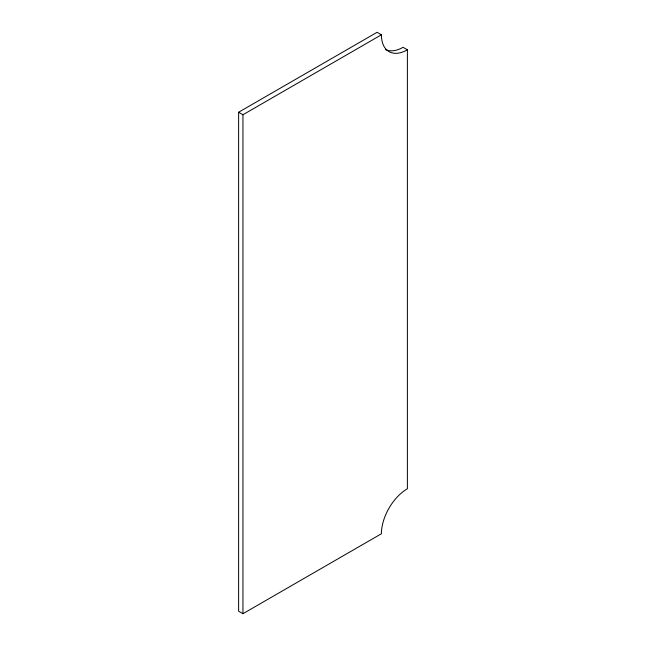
<?xml version="1.0" encoding="UTF-8"?>
<svg xmlns="http://www.w3.org/2000/svg" width="646" height="646" viewBox="0 0 646 646"><rect width="100%" height="100%" fill="white"/><g stroke="black" fill="none" stroke-linecap="round" stroke-linejoin="round"><path stroke-width="0.97" d="M238.616 112.242L377.078 32.3L381.406 34.803A36.741 21.213 -60 0 0 407.384 49.799L407.384 488.764A36.741 21.213 -60 0 0 381.406 533.758L242.944 613.7L238.616 611.197L238.616 112.242L242.944 114.746L381.406 34.803M407.384 49.799L403.056 47.295A36.741 21.213 -60 0 1 385.492 49.54M242.944 114.746L242.944 613.7"/></g></svg>
